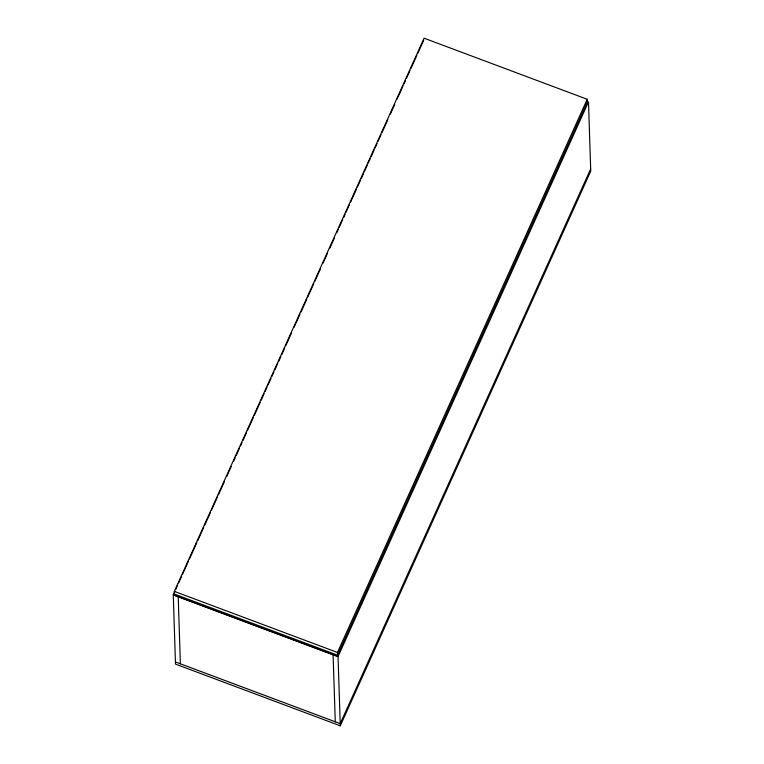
<?xml version="1.0" encoding="UTF-8"?>
<svg xmlns="http://www.w3.org/2000/svg" width="764" height="764" viewBox="0 0 764 764"><rect width="100%" height="100%" fill="white"/><g stroke="black" fill="none" stroke-linecap="round" stroke-linejoin="round"><path stroke-width="1.15" d="M174.335 591.365L424.096 38.2L587.229 99.282L587.325 102.032L337.564 655.187L174.421 594.106L174.335 591.365L337.468 652.446L337.564 655.187M174.746 591.584L173.275 594.917L338.051 656.61L340.286 725.8L175.5 664.097L173.266 594.841L338.051 656.543L588.5 101.87L590.734 171.126L340.286 725.8M175.73 589.474L177.687 585.052M178.671 582.951L181.612 576.352M182.596 574.175L188.488 561.129M189.472 558.952L196.845 542.641M197.828 540.53L203.711 527.408M204.695 525.307L210.587 512.186M211.571 510.008L217.463 496.963M218.447 494.786L224.339 481.731M226.793 476.364L231.215 466.508M233.669 461.141L235.14 457.808M236.124 455.697L239.562 448.019M240.545 445.909L242.016 442.576M243 440.475L246.438 432.787M247.421 430.686L253.314 417.564M254.297 415.463L260.19 402.341M261.173 400.231L264.115 393.641M265.098 391.531L267.066 387.109M268.049 385.008L270.991 378.409M271.974 376.308L273.942 371.887M274.925 369.786L277.867 363.187M278.85 361.086L280.808 356.654M281.801 354.553L284.743 347.954M285.726 345.786L291.619 332.732M294.073 327.364L299.966 314.243M300.949 312.142L306.841 299.02M307.825 296.909L313.717 283.788M314.701 281.61L320.593 268.565M323.048 263.198L327.46 253.333M329.924 247.975L334.336 238.11M336.8 232.743L338.271 229.41M339.254 227.309L342.683 219.621M343.676 217.52L345.147 214.187M346.13 212.077L349.559 204.399M350.542 202.288L356.435 189.166M357.418 187.065L360.369 180.466M361.353 178.365L363.311 173.944M364.294 171.843L367.245 165.244M368.229 163.143L370.187 158.711M371.17 156.61L374.112 150.011M375.105 147.91L377.063 143.489M378.046 141.388L380.988 134.789M381.971 132.611L387.864 119.566M390.328 114.199L394.74 104.334M397.194 98.967L403.086 85.845M404.07 83.744L405.541 80.411M406.524 78.31L409.962 70.622M410.946 68.521L416.838 55.39M417.822 53.289L423.714 40.167M337.468 652.446L587.229 99.282M590.658 168.978L340.219 723.651L175.433 661.949M333.104 654.691L335.272 721.799M178.213 596.694L180.38 663.801"/></g></svg>
